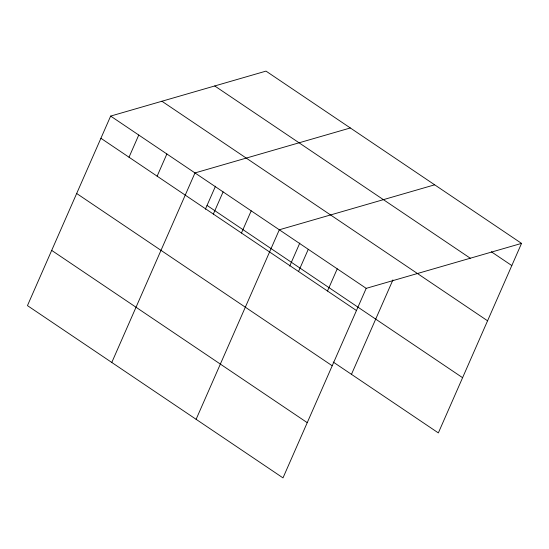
<?xml version="1.0" encoding="UTF-8"?>
<svg xmlns="http://www.w3.org/2000/svg" width="549" height="549" viewBox="0 0 549 549"><rect width="100%" height="100%" fill="white"/><g stroke="black" fill="none" stroke-linecap="round" stroke-linejoin="round"><path stroke-width="0.82" d="M521.55 243.385L266.004 71.116L110.651 116.086L27.45 305.615L282.996 477.884L366.197 288.355L521.55 243.385L438.349 432.914L333.195 362.024M129.015 157.227L138.76 135.033M157.131 176.174L166.869 153.981M111.783 362.464L194.977 172.935L350.331 127.965M205.36 209.258L215.483 186.2M213.348 214.076L223.093 191.882M241.457 233.023L251.202 210.83M196.11 419.312L279.311 229.784L434.664 184.814M289.694 266.107L299.809 243.049M298.532 271.494L308.27 249.308M327.492 291.018L337.237 268.832M351.463 374.343L392.919 279.908M491.321 251.765L511.812 265.572M214.734 85.953L470.287 258.222M161.914 101.242L487.567 320.794M110.651 116.086L366.197 288.355M207.042 205.422L462.594 377.691M100.906 138.273L356.459 310.542M76.668 193.495L332.214 365.764M51.688 250.392L307.241 422.661"/></g></svg>
